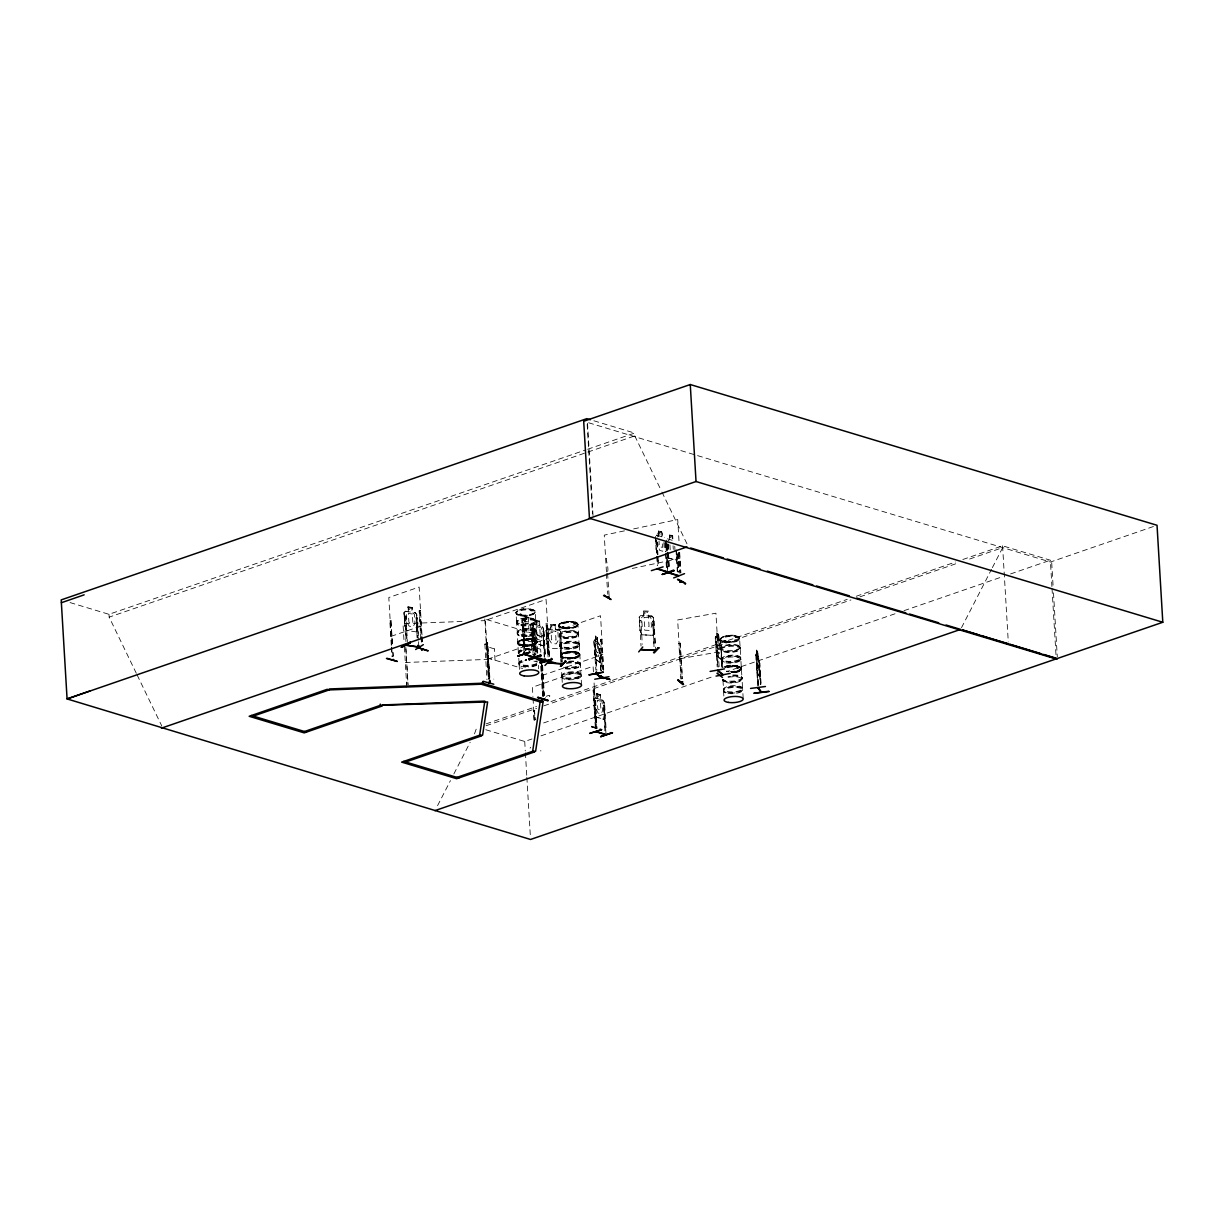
<?xml version="1.0" encoding="UTF-8"?>
<svg xmlns="http://www.w3.org/2000/svg" width="1224" height="1224" viewBox="0 0 1224 1224"><rect width="100%" height="100%" fill="white"/><g stroke="black" fill="none" stroke-linecap="round" stroke-linejoin="round"><path stroke-width="0.75" stroke-dasharray="5 3.75" d="M759.829 672.42L759.66 676.796L759.706 672.512M516.528 621.899L516.084 612.398M559.995 644.788L560.057 646.639M578.524 633.573L578.325 632.777L579.12 644.176M720.982 648.032L721.089 649.868M741.606 668.488L738.302 670.676M738.363 670.874L731.355 672.175A9.562 3.06 -3.4 0 0 740.826 667.6A9.562 3.06 -3.4 0 0 725.419 667.172L737.062 666.208M537.504 650.969L537.642 652.958A9.578 3.075 -3.4 0 0 533.251 650.449M579.319 645.232L581.522 684.675M516.421 622.22L516.712 623.353M518.226 652.729L518.456 653.692A9.578 3.075 -3.4 0 1 526.045 650.418M558.848 625.051L559.613 636.358L559.429 635.608M579.365 645.048L579.319 645.186A9.731 3.121 -3.4 0 1 564.356 648.445A9.731 3.121 -3.4 0 1 565.182 642.998A9.731 3.121 -3.4 0 1 579.319 645.186L578.952 643.487L579.166 644.268M721.303 654.932L721.043 659.246L721.242 654.871M599.821 662.306L599.561 645.354L597.465 642.263M595.614 659.063L600.035 662.475L600.158 658.191M519.16 610.118C525.83 605.88 546.271 612.015 527.682 615.335C524.147 617.447 509.964 613.622 519.144 610.072M517.676 643.151L518.18 641.667M537.198 641.927C534.169 647.129 520.705 648.322 517.63 642.661C521.103 647.71 531.767 645.951 536.724 642.86M560.439 655.804C564.524 650.74 574.714 651 579.702 654.136M577.621 625.51C578.83 617.814 558.465 623.031 559.154 624.24M579.977 655.069L576.688 657.533L567.263 658.696A9.608 3.075 -3.4 0 0 579.809 654.932C578.325 649.393 567.982 651.964 563.698 652.836M581.048 676.168L581.186 675.602A9.731 3.121 -3.4 0 0 566.987 673.521A9.731 3.121 -3.4 0 0 566.161 678.968A9.731 3.121 -3.4 0 0 581.14 675.694L581.171 675.648M406.047 687.674L406.904 682.701M487.81 643.61L484.857 644.252L487.81 643.61L489.921 679.121M525.188 621.088L523.122 620.384L521.914 621.746L524.117 639.678L532.058 642.064L532.195 624.791L531.017 622.756L528.707 622.067M532.058 642.064L532.822 637.628M543.165 645.553L543.9 641.238M536.387 624.76L534.322 624.056L533.098 625.418L533.863 638.24L535.301 643.334L543.257 645.736L543.38 628.463L542.201 626.428L539.769 625.785L539.616 620.966L536.097 619.987L536.51 624.944L534.903 626.03L535.439 634.935L537.351 639.265L540.518 640.228L541.987 636.908L541.452 628.004L539.662 625.908L539.386 621.134L536.219 620.17L536.632 624.913M596.073 716.989L594.635 711.894L595.95 717.034L603.906 719.421L604.029 702.148L602.728 700.159L600.418 699.47M603.906 719.421L604.794 714.954M676.245 560.301L677.239 556.002M677.117 555.941L676.352 560.485L668.396 558.083L666.958 552.988M417.415 627.346L416.435 631.982L417.461 627.438M755.789 655.222L756.187 653.953L758.651 657.64M755.942 655.207L756.202 654.121M530.084 748.124L530.635 747.221M540.809 751.077L540.809 750.404M518.333 652.407L517.324 633.711M525.784 667.111A9.578 3.075 -3.4 0 1 519.16 664.372L518.777 658.13M535.592 620.277L537.55 651.367M546.195 630.666L547.755 629.105L546.026 630.589L546.791 643.411L548.719 648.246L560.041 648.751L561.082 644.053L560.332 631.339L558.802 629.549L555.528 629.396L555.298 624.561L550.448 624.378L555.298 624.561M560.041 648.751L561.189 644.13M652.912 635.195L654.136 630.605M651.841 616.207L640.733 615.488L639.081 617.141L639.846 629.962L641.774 634.797L653.05 635.363L654.243 630.681M578.631 634.675L578.707 634.476A9.731 3.121 -3.4 0 0 564.539 632.303A9.731 3.121 -3.4 0 0 563.713 637.75A9.731 3.121 -3.4 0 0 578.692 634.476L578.692 634.537M743.152 698.583L742.739 689.693A9.731 3.121 -3.4 0 1 727.806 692.861A9.731 3.121 -3.4 0 1 728.632 687.414A9.731 3.121 -3.4 0 1 742.784 689.586L742.555 688.423A9.578 3.075 -3.4 0 0 728.632 686.282A9.578 3.075 -3.4 0 0 727.821 691.637A9.578 3.075 -3.4 0 0 742.555 688.423L741.958 677.668M722.726 679.611A9.731 3.121 -3.4 0 0 731.967 682.395A9.731 3.121 -3.4 0 0 742.142 678.892L742.172 678.846M517.66 643.044L518.211 642.095M578.156 624.607L574.867 627.025M735.241 635.73C732.227 633.91 714.632 636.893 722.864 641.422C727.01 644.666 748.093 639.402 735.257 635.746M737.139 667.723L738.638 667.937L737.705 667.845M717.096 655.743L715.26 637.842L715.933 636.633L717.08 637.566M715.321 637.964L715.933 636.633L720.018 640.091M599.882 662.505L595.583 659.185L593.9 641.131L594.604 639.907L595.629 640.856M593.977 641.238L594.604 639.907M437.565 805.652L450.447 780.606M453.874 773.935L470.184 742.234M474.484 733.88L476.947 727.056M961.483 627.728L991.516 569.313M992.373 567.645L1002.686 547.618L966.562 560.087M519.833 614.57L518.991 614.785L520.124 614.02M519.756 614.616L521.24 614.264L520.108 613.989M521.225 614.846L521.011 614.066M530.849 610.715L532.379 610.944L531.4 610.654M531.981 610.516L531.323 610.485M520.705 645.461L521.516 644.62M522.373 645.446L521.149 644.757M521.439 644.604L523.153 644.681L522.22 644.681A9.562 3.06 -3.4 0 1 523.031 639.356A9.562 3.06 -3.4 0 1 536.923 641.483C531.935 638.132 523.459 638.821 518.226 642.126M522.816 644.574L522.449 644.482M533.174 641.544L533.618 641.299M533.786 641.437L532.547 641.452L533.832 641.284M561.938 627.101L563.392 627.698M562.061 627.315L563.407 626.627M562.78 627.606L562.321 626.841M563.361 626.657L563.53 627.698M574.209 623.689L574.729 622.939L573.888 623.812M574.148 623.46L575.158 623.46L574.423 623.689M575.142 623.597L573.842 623.047M563.56 657.961L565.457 657.166M564.019 657.334L565.962 657.747M565.794 657.931L564.845 657.808M566.238 657.854L565.488 657.472M576.336 654.182L576.03 653.402M576.994 654.044L575.402 654.014L576.703 653.723M720.309 639.05L720.768 638.224M724.47 641.651L723.858 640.718L723.522 641.437M725.97 640.902L724.317 641.621M735.685 636.832L735.241 637.628M735.624 637.536L736.052 637.061M726.735 671.655L728.02 671.67L727.117 671.379M737.047 667.906L738.118 667.309M579.947 654.534L576.718 656.844M523.505 644.971L520.843 645.063M723.338 641.269L724.302 640.611M522.021 621.853L523.183 620.553M533.22 625.525L534.368 624.225M593.87 699.21L594.971 697.741C600.601 702.239 594.619 685.44 597.159 698.644L595.568 699.715L596.088 708.635L598.016 712.965L601.168 713.913L602.636 710.609L602.101 701.689L600.311 699.592L600.265 694.651L600.54 699.424M547.679 628.937L550.785 629.09L550.494 624.317M546.623 633.894L547.939 633.971L549.239 655.789M560.424 631.339L558.848 629.503L547.694 629.151M561.173 664.54L559.613 634.552L561.235 661.832M560.776 634.782L562.443 660.073M643.503 610.929L648.353 611.113L648.429 616.085L650.923 617.799L651.459 626.719L649.286 630.406L644.803 630.192L642.172 626.244L641.651 617.34L643.946 615.871L643.549 610.868L643.778 615.703L640.672 615.55M640.994 620.522L639.509 620.629L640.994 620.522L642.233 644.329M648.628 615.886L651.902 616.054L653.539 617.829L655.452 648.613M651.902 616.054L653.539 617.829M654.014 646.731L652.667 621.103L653.983 621.165L655.391 644.803M653.983 621.165L652.499 621.272M641.774 634.797L653.096 635.302M416.527 631.936L406.49 630.452L404.762 625.479L403.997 612.658L405.481 611.159L408.127 611.633M404.134 612.75L405.557 611.327M576.688 657.074L567.248 658.252A9.562 3.06 -3.4 0 0 579.656 654.243A9.562 3.06 -3.4 0 0 565.794 652.04A9.562 3.06 -3.4 0 0 564.983 657.395A9.562 3.06 -3.4 0 0 579.686 654.182A9.562 3.06 -3.4 0 0 565.106 652.805A9.562 3.06 -3.4 0 0 565.014 657.992M536.678 643.365L535.577 644.115M520.659 614.28L521.807 614.601L520.552 615.075M518.196 641.682C523.031 638.576 534.613 636.664 537.214 642.309M564.417 627.346L563.576 627.545M564.126 657.349L563.514 657.885L564.692 657.472M576.03 653.417L575.938 654.197M576.581 653.478L576.244 654.197M575.923 653.8L576.978 653.983M724.914 641.131L725.74 640.733M735.502 636.893L736.542 637.107M727.316 671.486L726.98 671.242M738.072 668.059L737.429 668.059M657.12 537.061L658.711 535.974C654.641 528.11 665.03 531.063 662.107 536.755L664.295 537.504M667.998 540.779L669.605 539.692L669.314 534.689L672.695 535.699L672.879 540.61L672.481 535.867M408.097 606.982L408.372 611.755L406.261 613.071L406.796 621.991L409.137 626.137L413.085 626.734L414.982 623.245L414.446 614.341L412.243 612.413C413.192 599.944 409.26 615.182 415.349 612.673L416.803 614.586L418.378 639.923M403.997 612.658L405.955 641.621M405.894 616.177L404.44 616.162L405.894 616.177L407.408 641.636M405.465 611.373L415.349 612.673M416.711 614.647L415.257 612.734M417.109 637.933L416.206 617.768L417.369 617.952L418.455 636.128M417.369 617.952L415.915 617.921M404.762 625.479L406.49 630.452M593.105 690.122L594.497 689.877L593.105 690.122L595.415 728.923L595.185 727.515L596.486 727.117M530.879 610.791L531.767 610.485M561.862 627.239C565.733 626.428 561.938 627.683 563.162 627.162M520.919 645.094L522.235 644.803M564.264 627.453L563.3 627.728A9.593 3.075 -3.4 0 1 564.004 622.22A9.562 3.06 -3.4 0 1 577.912 624.347L578.478 633.313A9.578 3.075 -3.4 0 1 563.728 636.526A9.578 3.075 -3.4 0 1 564.539 631.156A9.578 3.075 -3.4 0 1 578.462 633.313M534.092 641.529L532.945 641.667M563.698 652.82L560.393 655.33L563.04 658.038A9.608 3.075 -3.4 0 1 566.59 652.897A9.608 3.075 -3.4 0 1 579.809 654.932M562.076 653.999L563.698 653.295M575.938 653.432L576.902 653.922M721.9 637.383L723.537 636.679M724.409 641.192L725.602 640.994M70.043 602.575L108.982 614.31L585.837 449.881M587.642 449.254L634.613 433.067L634.782 435.882L661.113 490.334M136.308 673.292L109.15 617.141L634.782 435.882M656.523 535.072L658.726 535.745M656.462 535.301L662.107 536.755M667.417 538.805L675.174 541.222M391.099 636.327L421.454 625.862M655.437 536.403L656.079 549.27L657.518 554.365M668.396 558.083L667.08 552.942M528.294 617.34L528.477 622.236L530.267 624.332L530.788 633.252L529.319 636.557L526.167 635.608L524.255 631.278L523.719 622.358L525.31 621.287L524.912 616.315L528.416 617.294M523 620.43L530.971 622.909L532.195 624.791M523.688 625.418L522.357 625.265L523.688 625.418L525.188 650.877M534.322 624.056L542.156 626.581M533.037 653.494L531.92 627.897L532.853 628.172L534.475 655.452M531.522 628.034L532.853 628.172M534.873 629.075L533.542 628.937L534.873 629.075L536.28 652.729M542.201 626.428L543.38 628.463M544.236 657.166L543.119 631.569L544.037 631.844L545.445 655.483M542.722 631.706L544.037 631.844M524.117 639.678L532.18 642.019M539.83 636.679L600.54 615.733L603.707 669.222M487.672 659.185L548.383 638.255M535.301 643.334L533.985 638.194M543.257 645.736L535.378 643.212M542.14 675.464L602.835 654.534M485.974 723.935L536.556 706.508M550.999 701.52L610.608 680.957M612.413 680.345L847.238 599.362M856.264 596.256L955.607 562M962.829 559.506L1002.578 545.797L1050.36 560.209L1051.921 586.541M486.081 725.756L536.663 708.313M543.884 705.835L850.955 599.944M859.982 596.822L957.52 563.193M594.971 697.741L602.805 700.266M595.522 702.775L594.191 702.622L595.522 702.775L596.945 728.663M543.624 722.956L595.399 705.101M604.886 730.85L603.769 705.254L604.702 705.544L606.201 731.003M604.702 705.544L603.371 705.391M485.79 729.718L524.729 741.469L531.95 738.975M540.977 735.853L712.582 676.688M895.019 613.775L726.857 671.578M904.046 610.669L1001.584 577.024M1010.611 573.918L1050.36 560.209M1153.421 526.519L1050.467 562.03L587.245 422.357M391.282 645.293L389.844 620.996L390.869 620.644L392.674 645.048M419.159 610.883L420.551 610.638L419.159 610.883L421.056 642.646M391.236 620.752L389.844 620.996M487.534 642.738L486.219 642.585L487.534 642.738L489.753 680.116M548.092 656.921L546.088 623.276L547.128 622.924L549.117 656.569M600.54 639.555L601.933 639.311L600.54 639.555L602.315 669.467M546.256 696.303C551.32 693.641 551.137 697.665 545.43 697.405M533.985 720.049L533.434 710.7L534.475 710.348L535.378 719.804M534.827 710.456L533.434 710.7M591.773 726.857L600.8 729.412M595.399 727.454L596.853 727.255L595.568 727.653M561.877 622.741L563.989 622.205A9.593 3.075 -3.4 0 1 577.957 624.378A9.593 3.075 -3.4 0 1 563.193 627.591M519.863 614.341L519.251 615.152M574.867 626.979C570.292 628.417 560.806 629.549 558.618 625.296M521.883 645.599L521.684 644.864M521.975 645.033L520.919 645.4M724.333 641.116L725.205 641.131M725.174 641.59L725.771 640.825L723.659 641.713M727.469 666.927A9.608 3.075 -3.4 0 1 741.239 668.289A9.608 3.075 -3.4 0 1 731.386 672.557L738.317 671.395M736.267 672.007C750.924 667.539 728.54 662.184 723.659 667.432A9.608 3.075 -3.4 0 1 739.709 666.499A9.608 3.075 -3.4 0 1 733.834 671.593M624.469 530.849L604.258 535.133L606.461 572.082M633.649 528.906L677.713 519.542L679.045 541.712M632.273 568.471L680.024 558.343M606.676 558.312C604.916 557.088 609.017 567.783 607.685 571.532M597.343 637.474L598.949 653.585L598.261 656.707L596.562 655.391L595.415 650.862L595.354 636.082L597.343 637.474L597.618 642.248M593.9 641.131L595.843 670.14M598.72 643.227L599.561 645.354M595.338 644.971L594.328 644.666L595.338 644.971L596.853 670.431M600.586 670.324L599.791 648.414L601.596 670.63M600.296 648.797L599.286 648.506M679.963 658.757L718.243 652.01M716.79 632.793L716.728 647.588L717.83 652.117L719.482 653.448L719.605 641.422L718.549 634.216L716.637 632.808L718.503 634.323M718.549 634.216L718.626 639.127M680.988 678.892L678.876 643.38L680.177 643.151L682.472 678.815M715.841 636.862L717.325 636.786L715.841 636.862L717.677 667.248M680.36 643.304L678.876 643.38M715.26 637.842L717.188 666.851M718.687 639.005L720.707 642.11L720.049 639.953M716.667 641.697L715.673 641.391L716.667 641.697L718.182 667.157M721.762 667.08L720.967 645.17L722.741 667.386M721.441 645.553L720.462 645.247M716.178 650.633L716.897 655.896L721.196 659.216M521.225 609.537L523.581 609.139M724.256 640.58L725.174 640.733M758.299 685.884L756.432 650.189L757.656 651.688L757.916 656.569M756.432 650.189L757.656 651.688M756.707 654.962L756.187 653.953M755.744 655.115L757.778 685.945M757.488 651.703L759.11 659.69L760.517 683.237M758.666 657.502L760.333 684.629M756.447 659.093L757.962 684.553M759.859 663.163L759.033 662.811L759.859 663.163L761.037 683.176M756.509 667.937L757.319 673.185M520.032 614.326L520.812 614.295M525.371 639.203L527.881 639.005M564.616 657.502L565.381 657.472M569.741 658.665L572.251 658.466M733.865 671.945L731.355 672.144A9.562 3.06 -3.4 0 0 740.811 667.524A9.562 3.06 -3.4 0 0 725.419 667.095M542.936 696.15L541.207 665.749M461.999 621.486L403.002 623.704L403.981 640.32M481.032 620.767L484.842 620.629M405.297 662.49L487.137 659.43M519.894 615.259L521.837 614.723M562.658 627.912L564.524 627.514L564.004 626.764M565.457 628.142L567.921 628.142M527.911 639.463L530.375 639.463M522.204 644.788L523.26 644.91M570.644 651.658L573.107 651.673M564.968 657.655A9.608 3.075 -3.4 0 0 579.748 654.427A9.608 3.075 -3.4 0 0 565.779 652.27A9.608 3.075 -3.4 0 0 564.968 657.655L565.213 657.671M737.613 667.585L738.424 667.769M559.46 634.721L560.944 634.613M723.95 641.774L726.214 641.162M734.783 666.024L741.407 668.059M726.827 671.073L727.591 671.655L727.041 671.089M412.182 607.456L407.852 606.859L408.281 611.816M408.005 607.043L411.952 607.655M722.879 641.376L724.807 641.804A9.608 3.075 -3.4 0 0 739.633 638.607A9.608 3.075 -3.4 0 0 725.664 636.449A9.608 3.075 -3.4 0 0 724.837 641.835M530.864 609.185L535.133 610.975M593.9 420.781L634.613 433.067M658.436 530.971L661.817 531.981M672.603 535.837L669.314 534.919L669.727 539.646M656.691 540.243L655.758 539.968L656.615 554.503M668.472 557.945L676.382 560.255M525.035 616.514L528.187 617.462M486.586 619.543L539.845 635.608L540.824 652.239M540.595 649.256L531.415 646.486L531.644 650.265M487.121 657.808L522.617 668.518M596.746 693.671L600.265 694.651M596.868 693.87L600.035 694.819M596.027 716.897L604.029 719.391M546.088 623.276L548.444 657.028M591.574 726.199L601.902 729.382M591.682 726.781L600.219 729.397M591.62 727.01L596.562 728.525M534.597 640.121L536.097 640.703M563.009 657.609L560.653 656.217M518.823 644.329L520.261 644.926M595.354 636.082L597.281 637.582M595.782 637.322L596.975 639.754L595.874 638.913M594.451 639.938L598.857 643.35M717.05 634.047L718.197 636.495L717.142 635.639M716.897 655.896L721.043 659.246M738.653 636.771L739.571 637.505M756.692 651.443L757.427 653.953L756.784 653.035M757.381 665.672L758.375 667.095L757.84 658.191L756.845 656.753L758.589 686.297M757.335 673.062L759.783 676.581M757.166 673.078L759.813 676.765M602.682 700.312L603.799 702.224M722.971 680.513L723.705 691.468L723.491 690.673M535.73 620.491L535.73 620.706A9.578 3.075 -3.4 0 1 520.965 623.873A9.578 3.075 -3.4 0 1 521.776 618.503A9.578 3.075 -3.4 0 1 535.699 620.644L535.148 611.679A9.562 3.06 -3.4 0 0 521.256 609.537A9.562 3.06 -3.4 0 0 520.445 614.892A9.562 3.06 -3.4 0 0 535.148 611.679M579.105 644.008A9.578 3.075 -3.4 0 0 565.182 641.866A9.578 3.075 -3.4 0 0 564.371 647.236A9.578 3.075 -3.4 0 0 579.105 644.008L578.998 643.64M561.984 677.377L562.413 685.394M661.939 492.033L687.444 544.787M137.134 674.99L161.813 726.031M740.046 646.93L740.382 648.292A9.731 3.121 -3.4 0 0 726.184 646.196A9.731 3.121 -3.4 0 0 725.358 651.642A9.731 3.121 -3.4 0 0 740.321 648.368L740.214 648.842A9.578 3.075 -3.4 0 0 726.291 646.853A9.578 3.075 -3.4 0 0 725.48 652.224A9.578 3.075 -3.4 0 0 740.214 648.995L740.811 658.175M562.03 677.469L561.541 670.783M517.431 634.185L516.681 622.939M640.06 629.886L641.881 634.644M547.006 643.35L548.872 648.032M741.805 677.285L741.821 677.331A9.578 3.075 -3.4 0 1 733.558 681.064A9.578 3.075 -3.4 0 1 723.017 679.228M723.047 680.712L722.634 679.397M740.122 647.098L740.138 647.251A9.578 3.075 -3.4 0 1 725.373 650.418A9.578 3.075 -3.4 0 1 726.184 645.063A9.578 3.075 -3.4 0 1 740.107 647.205L739.556 638.24A9.562 3.06 -3.4 0 0 725.664 636.097A9.562 3.06 -3.4 0 0 724.853 641.452A9.562 3.06 -3.4 0 0 739.556 638.24M740.75 657.915A9.578 3.075 -3.4 0 0 726.827 655.773A9.578 3.075 -3.4 0 0 726.016 661.128A9.578 3.075 -3.4 0 0 740.75 657.915L740.857 659.537A9.578 3.075 -3.4 0 0 726.934 657.563A9.578 3.075 -3.4 0 0 726.123 662.918A9.578 3.075 -3.4 0 0 740.841 659.705L741.958 677.928M723.522 690.994L724.057 699.302M519.114 664.433L519.649 672.741M721.885 660.899L721.502 659.675M656.202 549.224L657.64 554.319M522.908 634.537L524.316 639.494M757.748 656.599L758.605 670.905L756.845 664.907M740.581 657.38L740.78 658.068M741.759 677.193L741.958 677.989M580.972 674.455L580.91 674.531A9.578 3.075 -3.4 0 0 566.987 672.389A9.578 3.075 -3.4 0 0 566.177 677.744A9.578 3.075 -3.4 0 0 580.91 674.531M536.403 631.615L536.341 631.4A9.578 3.075 -3.4 0 0 522.418 629.212A9.578 3.075 -3.4 0 0 521.608 634.567A9.578 3.075 -3.4 0 0 536.341 631.355M519.083 664.112L519.144 664.326A9.578 3.075 -3.4 0 1 526.687 661.113M594.879 653.937L595.767 659.032M721.716 660.317L722.236 668.778M1051.707 562.688L1053.053 585.317M1053.497 592.86L1057.306 656.982M1052.028 588.438L1056.067 656.324M1002.578 545.797L1008.285 641.927M759.553 662.75L760.854 684.568M756.585 650.158L756.922 655.146M720.967 645.17L722.236 667.462M720.492 638.959L721.456 659.537M719.115 666.697L715.933 613.209L677.652 619.956L681.171 679.045M679.672 552.468L680.896 573.031M679.442 552.33L680.666 572.893M678.433 552.728L679.534 571.424M678.203 552.59L679.412 573.153M677.561 553.86L678.647 572.052M677.178 553.998L678.249 572.189M676.413 549.943L677.713 571.776M676.031 550.081L677.316 571.914M674.761 546.317L675.067 551.657M680.177 643.151L682.273 678.662M673.062 545.797L673.277 549.362M669.911 544.848L670.216 550.203M668.212 544.343L668.534 549.683M667.967 543.823L669.482 569.282M667.57 543.961L667.998 551.244M668.105 553.049L669.084 569.42M667.141 545.369L667.462 550.815M667.57 552.636L668.549 569.007M666.652 543.854L668.151 569.145M666.315 540.121L666.958 551.183M666.361 544.695L666.682 550.142M667.126 557.425L667.769 568.334M665.963 544.833L666.346 552.284M666.728 557.563L667.585 572.113M665.596 541.329L666.116 550.494M665.321 542.584L665.871 551.687M665.978 553.508L666.942 569.864M664.923 542.722L665.473 551.825M665.581 553.631L666.544 570.002M663.882 542.599L664.188 547.939L662.735 551.244L659.568 550.295L657.441 542.4M661.694 532.027L661.878 536.923M662.291 543.869L662.505 547.434L659.338 546.47L659.017 541.13M658.558 531.155L658.849 535.928M657.196 541.926L657.946 554.656M658.053 556.476L658.481 563.744M656.798 542.064L657.441 552.973M657.885 560.24L658.099 563.882M656.156 539.83L657.013 554.38M657.12 556.186L657.671 565.289M656.737 556.323L657.273 565.427M653.371 617.891L654.075 630.651M652.667 621.103L654.182 646.563M639.295 617.171L641.024 646.088M607.563 573.26L609.124 595.828M606.324 573.521L607.777 594.221M601.581 639.203L603.463 670.981M600.908 639.662L602.682 669.574M587.535 423.213L593.15 517.523M604.029 702.148L606.033 734.767M587.168 424.361L592.477 513.866M603.769 705.254L605.283 730.713M599.791 648.414L601.091 670.706M595.507 636.052L595.859 641.039M594.833 644.589L596.348 670.523M593.426 671.854L593.089 666.3L532.394 687.23L532.945 696.471M594.084 682.931L596.792 728.754M594.145 689.77L596.44 728.571M594.589 702.484L596.272 728.586M593.456 690.229L595.706 728.096M560.485 631.278L562.505 663.882M555.145 624.714L555.375 629.549L557.869 631.247L558.404 640.167L556.231 643.855L551.749 643.64L549.117 639.693L548.597 630.788L550.907 629.32L550.662 624.485M549.469 656.676L546.072 599.454L485.377 620.384L488.835 679.84M546.088 630.544L547.755 655.896M543.655 631.982L545.261 659.262M543.15 628.524L544.619 657.028M542.599 665.504L544.374 695.416M542.232 665.397L544.022 695.308M541.972 664.647L543.854 696.425M541.345 661.052L543.456 696.563M540.763 666.376L542.538 696.288M538.361 665.336L538.591 668.809M534.475 629.212L535.883 652.866M533.939 628.799L535.454 654.259M533.343 625.479L535.056 654.396M532.455 628.31L534.184 657.41M531.92 627.897L533.434 653.356M534.475 710.348L535.026 719.697M533.052 698.323L534.368 720.492M525.157 616.468L525.433 621.241M523.291 625.556L524.805 651.015M522.755 625.127L524.377 652.407M522.143 621.807L523.979 652.545M524.729 741.469L525.28 750.893M525.402 752.775L526.733 775.389M526.856 777.271L530.436 837.583M487.137 642.875L489.248 678.387M486.418 643.855L488.529 679.366M484.811 619.007L488.437 679.978M484.888 644.084L486.968 679.764M421.989 634.935L419.144 587.061L388.804 597.526L391.634 645.4M422.112 636.801L422.433 642.401M420.199 610.516L421.637 634.828M421.744 636.694L422.081 642.294M419.511 610.99L420.964 635.287M421.071 637.153L421.408 642.768M418.486 641.743L418.807 647.205M416.573 614.678L417.323 627.392M416.206 617.768L417.399 637.765M405.603 616.33L407.118 641.804M404.731 615.993L406.246 641.452M405.924 648.919L408.036 684.43M405.787 647.221L408.005 684.614M404.425 647.098L406.628 684.66M393.118 652.53L393.348 656.263M390.869 620.644L392.323 644.941M392.766 652.407L392.981 656.156M391.757 647.267L392.307 656.615M391.389 647.159L391.955 656.508M108.982 614.31L109.15 617.141M723.782 667.202A9.562 3.06 -3.4 0 1 736.97 665.581A9.562 3.06 -3.4 0 1 739.816 669.681A9.562 3.06 -3.4 0 1 726.628 671.303M728.877 671.777A9.608 3.075 -3.4 0 1 726.612 671.548M727.53 667.493A9.562 3.06 -3.4 0 1 741.208 668.855A9.562 3.06 -3.4 0 1 731.417 673.093M732.916 676.107A9.731 3.121 -3.4 0 1 742.142 678.892M728.005 676.704A9.731 3.121 -3.4 0 1 730.391 676.306M728.096 677.362A9.578 3.075 -3.4 0 1 741.821 678.723A9.578 3.075 -3.4 0 1 731.998 682.961A9.578 3.075 -3.4 0 1 723.369 679.412M732.885 675.556A9.731 3.121 -3.4 0 1 742.111 678.341A9.731 3.121 -3.4 0 1 731.921 681.844A9.731 3.121 -3.4 0 1 722.696 679.06M732.839 674.975A9.578 3.075 -3.4 0 1 741.928 677.453M536.923 641.483A9.562 3.06 -3.4 0 1 522.22 644.696A9.562 3.06 -3.4 0 1 523.031 639.387A9.562 3.06 -3.4 0 1 536.923 641.529A9.562 3.06 -3.4 0 1 522.22 644.742M536.739 665.259A9.578 3.075 -3.4 0 1 528.232 667.111M533.894 661.159A9.578 3.075 -3.4 0 1 537.214 662.153M536.831 664.663A9.731 3.121 -3.4 0 1 520.674 665.596A9.731 3.121 -3.4 0 1 526.611 660.455M535.867 660.914A9.731 3.121 -3.4 0 1 537.305 661.511M518.333 653.05A9.731 3.121 -3.4 0 1 529.778 649.531A9.731 3.121 -3.4 0 1 537.29 653.157M536.204 653.953A9.731 3.121 -3.4 0 1 534.567 654.656M536.632 663.469A9.578 3.075 -3.4 0 1 520.736 664.387A9.578 3.075 -3.4 0 1 526.58 659.323M536.801 664.112A9.731 3.121 -3.4 0 1 520.644 665.045A9.731 3.121 -3.4 0 1 526.58 659.904M518.502 653.31A9.731 3.121 -3.4 0 1 525.127 649.301A9.731 3.121 -3.4 0 1 536.999 650.48A9.731 3.121 -3.4 0 1 532.44 654.687M519.45 653.371A9.578 3.075 -3.4 0 1 522.862 649.194A9.578 3.075 -3.4 0 1 535.577 649.256A9.578 3.075 -3.4 0 1 534.383 653.463M528.538 650.219A9.578 3.075 -3.4 0 1 531.002 650.235M577.912 624.347A9.562 3.06 -3.4 0 1 563.208 627.56A9.562 3.06 -3.4 0 1 564.019 622.205M563.178 658.543A9.562 3.06 -3.4 0 1 566.636 653.448A9.562 3.06 -3.4 0 1 579.778 655.467A9.562 3.06 -3.4 0 1 567.324 659.17M566.36 662.811A9.731 3.121 -3.4 0 1 579.013 663.255A9.731 3.121 -3.4 0 1 576.672 667.524A9.731 3.121 -3.4 0 1 563.591 667.83M566.467 663.469A9.578 3.075 -3.4 0 1 578.921 663.898A9.578 3.075 -3.4 0 1 576.611 668.12A9.578 3.075 -3.4 0 1 563.744 668.411M568.716 661.863A9.731 3.121 -3.4 0 1 580.008 665.259A9.731 3.121 -3.4 0 1 563.56 667.279M568.701 661.281A9.578 3.075 -3.4 0 1 580.13 664.234A9.578 3.075 -3.4 0 1 565.549 667.034M581.018 676.214L581.033 676.321A9.578 3.075 -3.4 0 1 566.284 679.534A9.578 3.075 -3.4 0 1 567.094 674.179A9.578 3.075 -3.4 0 1 581.018 676.321M493.777 679.091L493.808 679.075M740.979 659.032L740.964 659.078A9.731 3.121 -3.4 0 1 726 662.352A9.731 3.121 -3.4 0 1 726.827 656.906A9.731 3.121 -3.4 0 1 740.964 659.078L740.979 659.078M647.389 612.077L644.513 611.923L644.604 613.515L647.496 613.668L647.389 612.077M648.521 617.676L644.053 617.462L644.574 626.367L649.057 626.596L648.521 617.676M554.35 625.525L551.458 625.372L551.565 626.963L554.441 627.116L554.35 625.525M555.466 631.14L550.999 630.911L551.519 639.815L556.002 640.045L555.466 631.14M411.295 608.328L408.755 607.946L408.847 609.537L411.386 609.919L411.295 608.328M412.335 614.004L408.372 613.408L408.908 622.312L412.855 622.924L412.335 614.004M661.082 532.777L659.048 532.165L659.139 533.756L661.174 534.368L661.082 532.777M671.961 536.495L669.926 535.883L670.018 537.474L672.053 538.086L671.961 536.495M527.682 618.089L525.647 617.477L525.739 619.069L527.774 619.681L527.682 618.089M538.866 621.761L536.831 621.149L536.923 622.741L538.958 623.353L538.866 621.761M528.569 623.827L525.417 622.878L525.938 631.783L529.105 632.731L528.569 623.827M539.753 627.499L536.602 626.535L537.137 635.455L540.289 636.404L539.753 627.499M494.389 648.873L487.213 646.716L487.886 658.038L495.047 660.195L494.389 648.873M599.515 695.446L597.48 694.834L597.587 696.425L599.607 697.037L599.515 695.446M600.418 701.184L597.251 700.235L597.786 709.14L600.938 710.088L600.418 701.184M597.511 643.977L595.797 642.661L596.333 651.566L598.031 652.882L597.511 643.977M718.733 640.718L717.08 639.387L717.616 648.292L719.253 649.623L718.733 640.718M578.585 635.103L578.569 635.042A9.578 3.075 -3.4 0 0 564.647 632.961A9.578 3.075 -3.4 0 0 563.836 638.316A9.578 3.075 -3.4 0 0 578.569 635.103M724.899 642.37A9.562 3.06 -3.4 0 0 739.602 639.158A9.562 3.06 -3.4 0 0 725.71 637.016A9.562 3.06 -3.4 0 0 724.899 642.37M725.97 661.802A9.731 3.121 -3.4 0 0 740.933 658.527A9.731 3.121 -3.4 0 0 726.781 656.355A9.731 3.121 -3.4 0 0 725.97 661.802M725.327 651.091A9.731 3.121 -3.4 0 0 740.291 647.817A9.731 3.121 -3.4 0 0 726.153 645.645A9.731 3.121 -3.4 0 0 725.327 651.091M727.928 693.442A9.578 3.075 -3.4 0 0 742.662 690.214A9.578 3.075 -3.4 0 0 728.739 688.072A9.578 3.075 -3.4 0 0 727.928 693.442M727.775 692.31A9.731 3.121 -3.4 0 0 742.739 689.036A9.731 3.121 -3.4 0 0 728.601 686.863A9.731 3.121 -3.4 0 0 727.775 692.31M521.715 636.373A9.578 3.075 -3.4 0 0 536.449 633.145A9.578 3.075 -3.4 0 0 522.526 631.003A9.578 3.075 -3.4 0 0 521.715 636.373M521.592 635.792A9.731 3.121 -3.4 0 0 536.556 632.517A9.731 3.121 -3.4 0 0 522.418 630.345A9.731 3.121 -3.4 0 0 521.592 635.792M522.235 645.308A9.593 3.075 -3.4 0 0 536.999 642.08A9.593 3.075 -3.4 0 0 523.046 639.938A9.593 3.075 -3.4 0 0 522.235 645.308A9.562 3.06 -3.4 0 0 536.953 642.11A9.562 3.06 -3.4 0 0 523.061 639.984A9.562 3.06 -3.4 0 0 522.25 645.323M520.506 615.81A9.562 3.06 -3.4 0 0 535.209 612.612A9.562 3.06 -3.4 0 0 521.317 610.47A9.562 3.06 -3.4 0 0 520.506 615.81M520.429 615.244A9.608 3.075 -3.4 0 0 535.225 612.015A9.608 3.075 -3.4 0 0 521.256 609.858A9.608 3.075 -3.4 0 0 520.429 615.244M520.95 625.082A9.731 3.121 -3.4 0 0 535.928 621.823A9.731 3.121 -3.4 0 0 521.776 619.635A9.731 3.121 -3.4 0 0 520.95 625.082M521.072 625.663A9.578 3.075 -3.4 0 0 535.806 622.45A9.578 3.075 -3.4 0 0 521.883 620.293A9.578 3.075 -3.4 0 0 521.072 625.663M521.562 635.241A9.731 3.121 -3.4 0 0 536.525 631.966A9.731 3.121 -3.4 0 0 522.388 629.794A9.731 3.121 -3.4 0 0 521.562 635.241M520.919 624.531A9.731 3.121 -3.4 0 0 535.898 621.272A9.731 3.121 -3.4 0 0 521.745 619.084A9.731 3.121 -3.4 0 0 520.919 624.531M522.311 646.333A9.562 3.06 -3.4 0 0 537.015 643.12A9.562 3.06 -3.4 0 0 523.122 640.978A9.562 3.06 -3.4 0 0 522.311 646.333M522.25 645.798A9.608 3.075 -3.4 0 0 537.045 642.569A9.608 3.075 -3.4 0 0 523.061 640.412A9.608 3.075 -3.4 0 0 522.25 645.798M564.478 649.026A9.578 3.075 -3.4 0 0 579.212 645.813A9.578 3.075 -3.4 0 0 565.289 643.656A9.578 3.075 -3.4 0 0 564.478 649.026M563.254 628.447A9.562 3.06 -3.4 0 0 577.957 625.235A9.562 3.06 -3.4 0 0 564.065 623.092A9.562 3.06 -3.4 0 0 563.254 628.447A9.562 3.06 -3.4 0 0 577.973 625.265A9.562 3.06 -3.4 0 0 564.08 623.123A9.562 3.06 -3.4 0 0 563.269 628.478M563.193 627.943A9.608 3.075 -3.4 0 0 577.988 624.714A9.608 3.075 -3.4 0 0 564.019 622.557A9.608 3.075 -3.4 0 0 563.193 627.943M564.325 647.894A9.731 3.121 -3.4 0 0 579.289 644.635A9.731 3.121 -3.4 0 0 565.151 642.447A9.731 3.121 -3.4 0 0 564.325 647.894M563.683 637.199A9.731 3.121 -3.4 0 0 578.646 633.925A9.731 3.121 -3.4 0 0 564.509 631.752A9.731 3.121 -3.4 0 0 563.683 637.199M566.131 678.417A9.731 3.121 -3.4 0 0 581.109 675.143A9.731 3.121 -3.4 0 0 566.957 672.955A9.731 3.121 -3.4 0 0 566.131 678.417"/><path stroke-width="1.5" d="M724.501 668.87L710.104 671.41M589.035 674.791L603.126 672.083M603.356 672.236L589.096 674.959M482.684 681.998L482.608 684.17L329.164 689.923L253.276 716.101M386.447 658.497L397.326 661.45L387.09 658.313M493.792 684.216L483.067 681.278M548.26 700.419L538.024 697.282M547.725 700.817L537.52 697.558M518.395 656.003L529.763 652.147M529.105 659.69L529.625 659.093M529.594 659.675L541.054 655.972L541.008 655.161M589.754 733.421L601.703 729.657L589.8 733.329M651.352 570.659L663.117 566.85M662.674 574.423L674.149 570.721L662.23 574.377M596.409 672.221L596.562 673.674L602.086 677.943L600.877 676.138M604.243 595.247L611.067 599.515L603.585 595.553L604.35 595.43M723.292 674.669L717.845 670.354M410.224 642.064L401.35 647.251M401.916 647.236L410.208 642.707M678.295 679.993L683.604 684.384M544.94 665.473L549.714 660.455M638.698 651.902L642.768 647.006M657.38 569.022L658.344 569.344M595.797 731.738L606.048 734.813M668.243 572.801L678.249 575.831M681.034 682.196L682.625 681.921M562.321 663.913L548.52 662.98M565.825 661.266L560.393 666.284L565.901 661.373L565.151 660.593M658.221 647.68L653.524 652.637M658.925 647.848L654.259 652.882M534.689 657.303L533.297 657.181M667.937 571.914L657.778 568.885M606.523 734.599L596.21 731.554M681.171 682.181L682.472 681.952M682.64 682.12L681.217 682.349M548.199 700.556L537.948 697.42M392.522 659.935L393.654 659.507L392.154 659.721M421.699 649.822L422.999 649.424M488.606 682.686L490.243 682.395L489.814 681.248M549.928 661.817L548.826 662.184M596.532 674.21L595.92 672.313M601.581 678.035L600.938 676.183M717.386 670.553L722.634 674.791M683.068 684.476L678.218 680.039M401.304 647.343L410.346 642.86M417.506 647.006L418.072 645.431M415.64 649.516L423.336 644.666M422.051 649.776L422.617 649.286M548.459 662.016L549.714 661.878M544.573 698.72L543.41 699.088M602.912 678.295L604.365 678.065M607.594 597.373L609.124 597.082M681.569 581.92L679.81 582.073M757.886 687.766L761.098 692.371M760.639 691.973L761.481 691.866M758.375 687.659L761.252 691.789M548.398 662L549.454 661.664M641.238 649.546L655.85 650.25M655.712 650.449L641.361 649.76M61.368 602.728L84.165 594.833M89.872 691.024L67.075 698.919L61.2 599.898L586.832 418.654L590.366 419.725M1056.22 659.017L589.448 518.272L583.695 421.286L690.26 384.535L1157.032 525.28L1162.8 622.266L530.543 839.465L67.075 698.919L590.901 518.288M589.448 518.272L696.028 481.522L1162.8 622.266M161.4 728.158L687.031 546.914M662.184 574.469L673.72 570.047M684.522 573.643L673.659 577.927M304.47 731.508L380.358 705.33L487.626 701.949L482.608 735.119L479.624 735.241L484.826 701.107L382.531 704.947L382.378 705.911L304.21 732.87L249.176 716.285L327.16 689.326L329.164 689.923L329.317 688.959L482.761 683.206L543.012 701.398L540.794 702.163L480.512 683.986L482.715 683.221M528.829 658.619L540.274 655.314M529.105 659.721L540.733 655.498L528.799 659.338M544.252 659.353C549.607 663.209 533.955 660.348 535.087 656.584L535.271 658.038L535.806 656.477M544.282 659.751L539.861 658.175M545.062 660.654L539.937 662.199C548.276 662.842 562.566 654.549 540.564 663.178M545.644 659.476C544.007 659.17 544.757 663.622 539.968 662.215M539.998 663.01L551.932 659.17L551.397 658.359M405.679 762.017L481.552 735.853L479.548 735.241L401.656 762.124L456.69 778.709L534.659 751.888L532.654 751.276L456.766 777.454M612.092 732.595L600.724 736.603L612.551 732.824M600.647 736.695L612.168 732.717M434.918 810.64L960.611 629.396L946.03 625.005M421.469 649.669L422.494 649.317M427.926 650.908L417.736 647.542L427.987 650.678M545.185 659.858L555.466 663.01M489.095 682.793L490.028 680.988M603.662 678.004L603.432 678.463M609.368 679.351L599.056 676.444L609.934 679.366M607.747 597.343L608.772 597.098M489.447 680.896L489.875 682.258M489.585 682.319L489.677 680.881M406.322 645.079L419.235 647.037M418.945 647.221L406.047 645.278M685.578 583.71C665.627 573.643 689.617 584.001 684.813 583.863M678.096 579.778L678.846 579.533M681.187 581.783L680.253 582.196M600.908 676.551L601.718 677.53L601.428 676.092M717.769 673.093L717.004 673.322L722.481 677.438M730.223 673.399L716.055 676.107M666.942 571.654L667.585 572.113L657.487 569.053M668.656 572.618L678.815 575.632M525.127 654.687L524.285 652.79M544.909 660.654L544.649 659.216M750.557 688.439L765.444 686.511M758.207 688.24L758.589 687.735M769.039 691.591L753.846 693.258L768.871 691.254M418.118 646.869L417.843 645.446M658.145 647.879L658.956 647.924M548.352 662.995L562.826 663.729M561.204 666.33L565.289 661.235M601.458 677.989L595.935 673.766L596.685 672.282M534.016 657.395L523.979 654.335L523.887 652.928M599.148 676.291L609.46 679.427M419.006 647.006L418.96 645.568M690.688 548.015L723.506 557.914M727.163 559.001L759.997 568.9M767.28 571.103L812.889 584.858M816.53 585.959L849.364 595.859M856.662 598.062L905.898 612.903M909.554 614.004L938.731 622.802M1008.392 643.809L962.385 629.932L978.909 634.965M1010.167 644.344L1040.247 653.417M1043.781 654.488L1056.174 658.221M540.763 655.59L540.212 654.702M251.272 715.489L306.474 732.105M403.66 761.404L458.893 777.959M982.566 636.082L1057.414 658.879M545.72 660.899L535.668 657.9L535.485 656.447M534.536 657.227L524.484 654.228L524.622 652.805M524.132 654.427L523.994 652.958M608.986 676.704L594.742 679.228M677.683 680.131L683.007 684.583M690.26 384.535L696.028 481.522M534.108 656.003L534.199 657.456L533.939 655.988M380.282 704.121L380.358 705.33M540.182 701.536L532.654 751.276L535.638 751.169L543.165 701.413L540.182 701.536M517.92 655.972L529.87 652.3L517.951 655.972M728.479 702.408A9.562 3.06 -3.4 0 0 743.167 699.195A9.562 3.06 -3.4 0 0 729.274 697.053A9.562 3.06 -3.4 0 0 728.479 702.408M524.071 675.847A9.562 3.06 -3.4 0 0 538.774 672.634A9.562 3.06 -3.4 0 0 524.882 670.492A9.562 3.06 -3.4 0 0 524.071 675.847M566.834 688.5A9.562 3.06 -3.4 0 0 581.538 685.287A9.562 3.06 -3.4 0 0 567.645 683.145A9.562 3.06 -3.4 0 0 566.834 688.5"/></g></svg>
